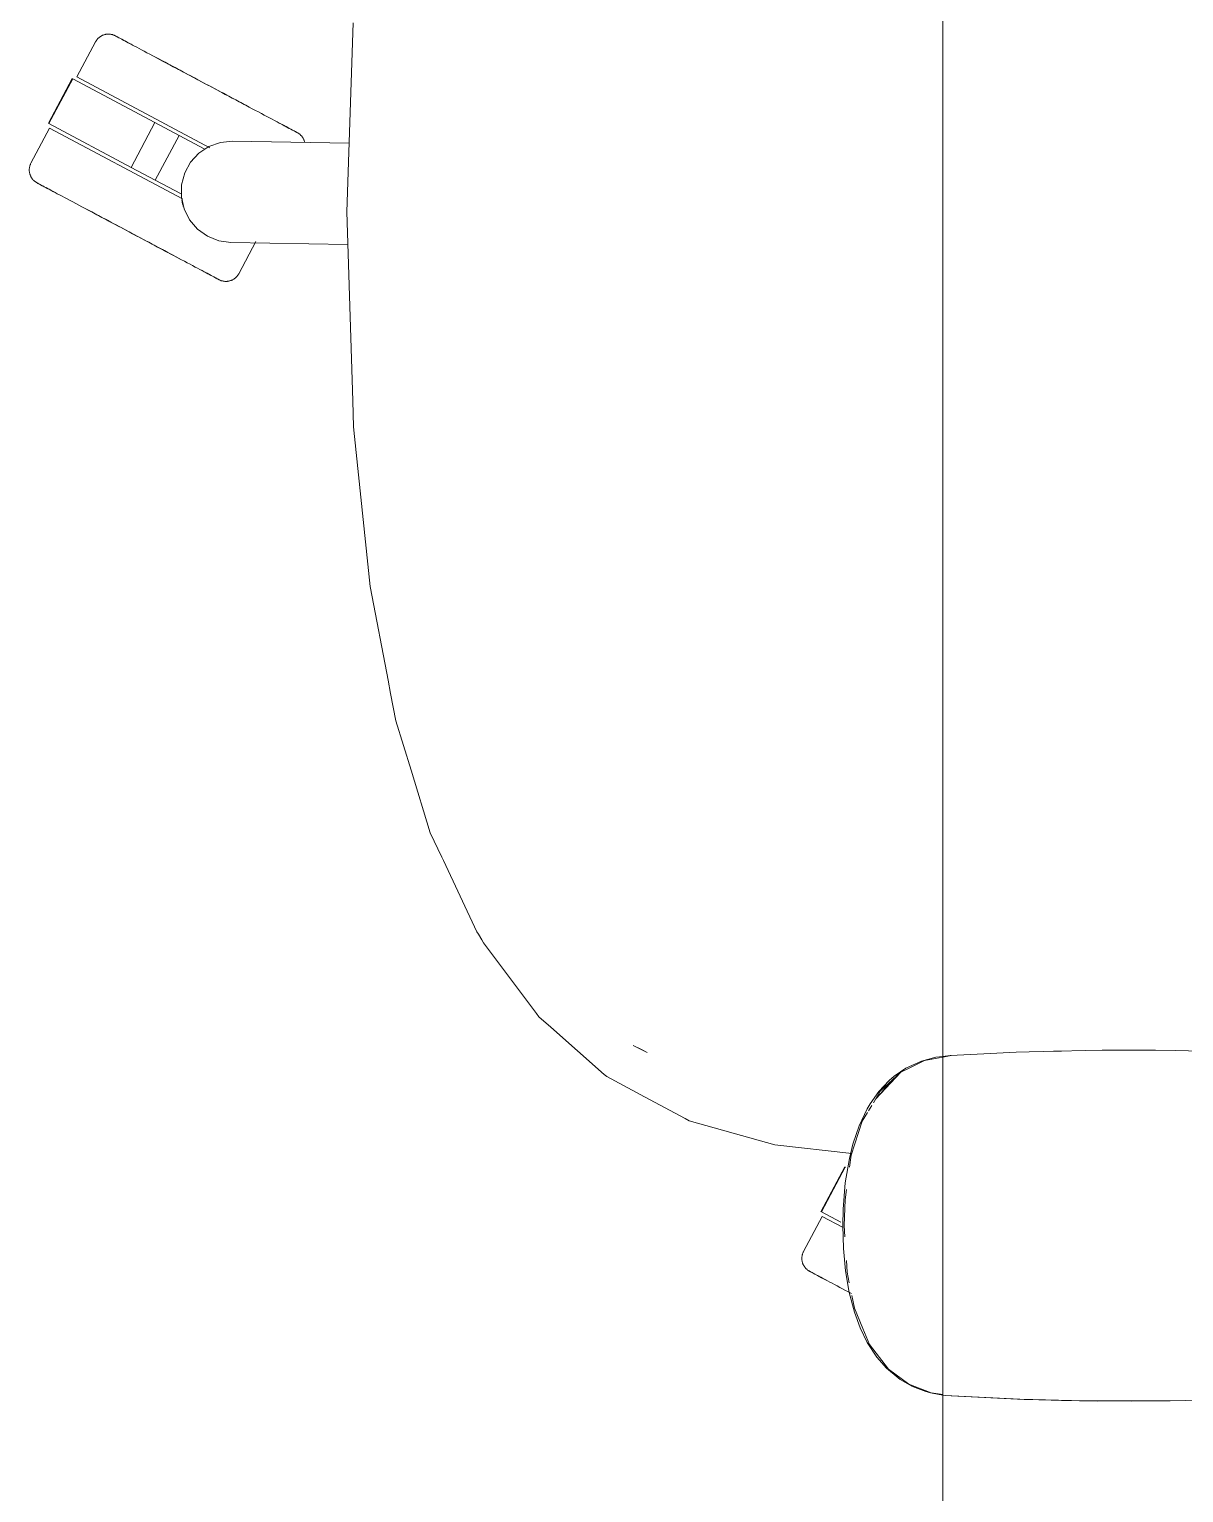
# Model space of a CAD drawing. Header units: millimetres. Extents: x 155927 to 295199, y -4084 to 97293.
# Drawn here: x 176228.6 to 176547.4, y 10073.4 to 10477.5 of the extents above; entities that cross this region are included whole.
import ezdxf

# ---------------------------------------------------------------- set-up
doc = ezdxf.new("R2010")
doc.units = ezdxf.units.MM
doc.header["$MEASUREMENT"] = 0
doc.layers.add('G-IMPT', color=8, linetype='CONTINUOUS', lineweight=9)
doc.layers.add('I-FURN', color=8, linetype='CONTINUOUS', lineweight=9)

msp = doc.modelspace()

# ---------------------------------------------------------------- linework, layer by layer
at = {"layer": 'G-IMPT'}
for p, q in [((176318, 10479.32), (176316.29, 10427.14)), ((176316.29, 10427.14), (176317.91, 10374.97)), ((176317.91, 10374.97), (176318.13, 10367.71)), ((176318.87, 10360.65), (176318.13, 10367.71)), ((176322.69, 10323.65), (176318.87, 10360.65)), ((176322.69, 10323.65), (176322.78, 10323.19)), ((176327.64, 10297.81), (176322.78, 10323.19)), ((176327.64, 10297.81), (176328.35, 10294.15)), ((176329.81, 10286.55), (176328.35, 10294.15)), ((176334, 10272.94), (176329.81, 10286.55)), ((176339.32, 10255.67), (176334, 10272.94)), ((176339.32, 10255.67), (176342.51, 10248.9)), ((176342.94, 10247.98), (176342.51, 10248.9)), ((176352.21, 10228.34), (176342.94, 10247.98)), ((176352.21, 10228.34), (176352.63, 10227.63)), ((176353.57, 10226.06), (176352.63, 10227.63)), ((176354.03, 10225.29), (176353.57, 10226.06)), ((176354.03, 10225.29), (176368.6, 10205.79)), ((176368.6, 10205.79), (176369.33, 10204.82)), ((176372.59, 10201.95), (176369.33, 10204.82)), ((176372.59, 10201.95), (176387.37, 10188.93)), ((176395.34, 10196.96), (176399.23, 10195)), ((176395.34, 10196.96), (176397.64, 10195.78)), ((176397.64, 10195.78), (176399.23, 10195)), ((176470.62, 10190.62), (176474.95, 10192.6)), ((176471.53, 10190.7), (176475.79, 10192.8)), ((176478.9, 10193.67), (176474.95, 10192.6)), ((176475.79, 10192.8), (176480.83, 10193.74)), ((176480.83, 10193.91), (176478.9, 10193.67)), ((176480.83, 10193.74), (176483.13, 10194.17)), ((176482.91, 10194.17), (176480.83, 10193.91)), ((176488.57, 10194.45), (176482.91, 10194.17)), ((176488.57, 10194.45), (176501.13, 10195.07)), ((176504.68, 10195.19), (176501.13, 10195.07)), ((176520.35, 10195.57), (176504.68, 10195.19)), ((176508.72, 10195.28), (176511.4, 10195.39)), ((176513.62, 10195.39), (176511.4, 10195.39)), ((176520.35, 10195.57), (176524.86, 10195.62)), ((176524.86, 10195.62), (176539.57, 10195.61)), ((176545.04, 10195.54), (176539.57, 10195.61)), ((176545.04, 10195.54), (176557.35, 10195.25)), ((176387.37, 10188.93), (176388.04, 10188.35)), ((176398.47, 10182.76), (176388.04, 10188.35)), ((176462.39, 10182.2), (176469.29, 10189.59)), ((176463.58, 10184.29), (176469.29, 10189.59)), ((176466.08, 10187.28), (176467.4, 10188.41)), ((176469.29, 10189.59), (176466.88, 10187.36)), ((176470.62, 10190.62), (176467.4, 10188.41)), ((176471.53, 10190.7), (176469.29, 10189.59)), ((176463.21, 10184.23), (176460.77, 10180.78)), ((176461.7, 10181.13), (176463.58, 10184.29)), ((176466.08, 10187.28), (176463.21, 10184.23)), ((176463.8, 10183.82), (176466.88, 10187.36)), ((176409.71, 10176.75), (176398.47, 10182.76)), ((176459.96, 10179.4), (176460.77, 10180.78)), ((176460.37, 10178.91), (176461.23, 10180.35)), ((176462.39, 10182.2), (176463.67, 10183.67)), ((176410.82, 10176.16), (176409.71, 10176.75)), ((176432.17, 10170.15), (176410.82, 10176.16)), ((176455.59, 10166.59), (176458.62, 10175.99)), ((176457.76, 10174.77), (176459.96, 10179.4)), ((176458.62, 10175.99), (176460.09, 10178.44)), ((176456.02, 10169.68), (176457.76, 10174.77)), ((176432.17, 10170.15), (176434.43, 10169.51)), ((176455.71, 10167.1), (176434.43, 10169.51)), ((176456.02, 10169.68), (176455.04, 10165.75)), ((176455.04, 10165.75), (176453.92, 10158.99)), ((176455.13, 10163.3), (176455.59, 10166.59)), ((176453.35, 10151.68), (176453.92, 10158.99)), ((176453.86, 10154.33), (176454.26, 10157.12)), ((176453.35, 10151.68), (176453.26, 10147.17)), ((176453.86, 10154.33), (176453.63, 10147.17)), ((176453.26, 10147.17), (176453.44, 10140.83)), ((176453.82, 10144.06), (176453.63, 10147.17)), ((176454, 10134.68), (176453.44, 10140.83)), ((176454.42, 10134.34), (176454.22, 10137.55)), ((176454, 10134.68), (176455, 10128.75)), ((176455.03, 10131.36), (176454.42, 10134.34)), ((176456.43, 10123.27), (176455, 10128.75)), ((176456.46, 10124.38), (176455.75, 10127.85)), ((176456.43, 10123.27), (176458.02, 10118.93)), ((176456.46, 10124.38), (176458.79, 10118.76)), ((176460, 10114.86), (176458.02, 10118.93)), ((176460.63, 10114.36), (176458.79, 10118.76)), ((176460, 10114.86), (176462.66, 10110.81)), ((176465.84, 10107.58), (176460.63, 10114.36)), ((176462.66, 10110.81), (176465.32, 10107.77)), ((176469.06, 10104.7), (176465.32, 10107.77)), ((176471.47, 10103.41), (176465.84, 10107.58)), ((176472.5, 10102.74), (176469.06, 10104.7)), ((176477.66, 10101), (176471.47, 10103.41)), ((176472.5, 10102.74), (176476.14, 10101.35)), ((176477.49, 10100.98), (176476.14, 10101.35)), ((176477.49, 10100.98), (176479.88, 10100.53)), ((176477.66, 10101), (176480.83, 10100.52)), ((176481.53, 10100.28), (176479.88, 10100.53)), ((176502.1, 10099.23), (176481.53, 10100.28)), ((176503.31, 10099.19), (176481.53, 10100.28)), ((176481.53, 10100.28), (176483.13, 10100.17)), ((176503.31, 10099.19), (176483.13, 10100.17)), ((176523.5, 10098.73), (176502.1, 10099.23)), ((176513.66, 10098.89), (176502.1, 10099.23)), ((176502.1, 10099.23), (176503.31, 10099.19)), ((176523.5, 10098.73), (176503.31, 10099.19)), ((176543.68, 10098.77), (176513.66, 10098.89)), ((176523.5, 10098.73), (176513.66, 10098.89)), ((176513.66, 10098.89), (176532.89, 10098.69)), ((176521.46, 10098.75), (176519.55, 10098.82)), ((176523.5, 10098.77), (176521.46, 10098.75)), ((176543.68, 10098.77), (176523.5, 10098.73)), ((176543.68, 10098.77), (176532.89, 10098.69)), ((176543.68, 10098.77), (176552.1, 10098.94))]:
    msp.add_line(p, q, dxfattribs=at)
at = {"layer": 'I-FURN'}
for p, q in [((176480.83, 9382.71), (176480.83, 10982.71)), ((176480.83, 10982.71), (176480.83, 9382.71)), ((176247.29, 10474.73), (176247.39, 10474.86)), ((176247.39, 10474.86), (176247.5, 10474.97)), ((176247.5, 10474.97), (176247.62, 10475.09)), ((176247.62, 10475.09), (176247.74, 10475.2)), ((176247.74, 10475.2), (176247.86, 10475.3)), ((176247.86, 10475.3), (176247.99, 10475.4)), ((176247.99, 10475.4), (176248.12, 10475.49)), ((176248.12, 10475.49), (176248.25, 10475.58)), ((176248.25, 10475.58), (176248.39, 10475.67)), ((176248.39, 10475.67), (176248.53, 10475.74)), ((176248.53, 10475.74), (176248.68, 10475.81)), ((176248.68, 10475.81), (176248.82, 10475.88)), ((176248.82, 10475.88), (176248.97, 10475.94)), ((176248.97, 10475.94), (176249.12, 10475.99)), ((176249.12, 10475.99), (176249.28, 10476.04)), ((176249.28, 10476.04), (176249.43, 10476.08)), ((176249.43, 10476.08), (176249.59, 10476.12)), ((176249.59, 10476.12), (176249.75, 10476.15)), ((176249.75, 10476.15), (176249.91, 10476.17)), ((176249.91, 10476.17), (176250.07, 10476.19)), ((176250.07, 10476.19), (176250.23, 10476.2)), ((176250.23, 10476.2), (176250.39, 10476.2)), ((176250.39, 10476.2), (176250.55, 10476.2)), ((176250.55, 10476.2), (176250.71, 10476.19)), ((176250.71, 10476.19), (176250.87, 10476.17)), ((176250.87, 10476.17), (176251.03, 10476.15)), ((176251.03, 10476.15), (176251.19, 10476.12)), ((176251.19, 10476.12), (176251.35, 10476.09)), ((176251.35, 10476.09), (176251.51, 10476.05)), ((176251.51, 10476.05), (176251.66, 10476)), ((176251.66, 10476), (176251.81, 10475.95)), ((176251.81, 10475.95), (176251.96, 10475.89)), ((176251.96, 10475.89), (176252.11, 10475.82)), ((176252.11, 10475.82), (176252.25, 10475.75)), ((176252.25, 10475.75), (176252.29, 10475.73)), ((176252.29, 10475.73), (176252.31, 10475.72)), ((176252.3, 10475.73), (176252.29, 10475.73)), ((176252.34, 10475.7), (176252.3, 10475.73)), ((176252.31, 10475.72), (176252.37, 10475.69)), ((176252.42, 10475.66), (176252.34, 10475.7)), ((176252.37, 10475.69), (176252.47, 10475.63)), ((176252.54, 10475.6), (176252.42, 10475.66)), ((176252.47, 10475.63), (176252.61, 10475.56)), ((176252.71, 10475.51), (176252.54, 10475.6)), ((176252.61, 10475.56), (176252.79, 10475.46)), ((176252.91, 10475.4), (176252.71, 10475.51)), ((176252.79, 10475.46), (176253.01, 10475.35)), ((176253.15, 10475.28), (176252.91, 10475.4)), ((176253.01, 10475.35), (176253.27, 10475.21)), ((176253.43, 10475.13), (176253.15, 10475.28)), ((176253.27, 10475.21), (176253.57, 10475.05)), ((176253.74, 10474.96), (176253.43, 10475.13)), ((176253.57, 10475.05), (176253.9, 10474.87)), ((176254.1, 10474.77), (176253.74, 10474.96)), ((176253.9, 10474.87), (176254.28, 10474.68)), ((176246.84, 10474.06), (176241.69, 10464.38)), ((176246.84, 10474.06), (176246.92, 10474.2)), ((176246.92, 10474.2), (176247, 10474.34)), ((176247, 10474.34), (176247.09, 10474.48)), ((176247.09, 10474.48), (176247.19, 10474.61)), ((176247.19, 10474.61), (176247.29, 10474.73)), ((176254.49, 10474.56), (176254.1, 10474.77)), ((176254.28, 10474.68), (176254.69, 10474.46)), ((176254.92, 10474.33), (176254.49, 10474.56)), ((176254.69, 10474.46), (176255.13, 10474.22)), ((176255.39, 10474.08), (176254.92, 10474.33)), ((176255.13, 10474.22), (176255.61, 10473.96)), ((176255.89, 10473.82), (176255.39, 10474.08)), ((176255.61, 10473.96), (176256.13, 10473.69)), ((176256.43, 10473.53), (176255.89, 10473.82)), ((176256.13, 10473.69), (176256.68, 10473.4)), ((176256.99, 10473.23), (176256.43, 10473.53)), ((176256.68, 10473.4), (176257.27, 10473.09)), ((176257.6, 10472.91), (176256.99, 10473.23)), ((176258.23, 10472.57), (176257.6, 10472.91)), ((176258.89, 10472.22), (176258.23, 10472.57)), ((176259.59, 10471.85), (176258.89, 10472.22)), ((176260.31, 10471.47), (176259.59, 10471.85)), ((176261.06, 10471.07), (176260.31, 10471.47)), ((176261.84, 10470.66), (176261.06, 10471.07)), ((176262.64, 10470.23), (176261.84, 10470.66)), ((176263.46, 10469.79), (176262.64, 10470.23)), ((176263.01, 10470.03), (176263.85, 10469.59)), ((176264.31, 10469.34), (176263.46, 10469.79)), ((176263.85, 10469.59), (176264.7, 10469.13)), ((176265.18, 10468.88), (176264.31, 10469.34)), ((176264.7, 10469.13), (176265.58, 10468.66)), ((176266.06, 10468.41), (176265.18, 10468.88)), ((176265.58, 10468.66), (176266.48, 10468.19)), ((176266.97, 10467.93), (176266.06, 10468.41)), ((176266.48, 10468.19), (176267.39, 10467.7)), ((176267.89, 10467.44), (176266.97, 10467.93)), ((176267.39, 10467.7), (176268.32, 10467.21)), ((176268.83, 10466.94), (176267.89, 10467.44)), ((176268.32, 10467.21), (176269.27, 10466.71)), ((176269.78, 10466.43), (176268.83, 10466.94)), ((176269.27, 10466.71), (176270.22, 10466.2)), ((176240.4, 10463.93), (176233.83, 10451.57)), ((176234, 10451.48), (176240.57, 10463.84)), ((176240.57, 10463.84), (176263.28, 10451.77)), ((176278.44, 10444.84), (176241.69, 10464.38)), ((176270.74, 10465.92), (176269.78, 10466.43)), ((176270.22, 10466.2), (176271.19, 10465.68)), ((176271.72, 10465.4), (176270.74, 10465.92)), ((176271.19, 10465.68), (176272.17, 10465.16)), ((176272.7, 10464.88), (176271.72, 10465.4)), ((176272.17, 10465.16), (176273.16, 10464.64)), ((176273.69, 10464.35), (176272.7, 10464.88)), ((176273.16, 10464.64), (176274.15, 10464.11)), ((176274.69, 10463.82), (176273.69, 10464.35)), ((176274.15, 10464.11), (176275.15, 10463.58)), ((176275.69, 10463.29), (176274.69, 10463.82)), ((176275.15, 10463.58), (176276.15, 10463.04)), ((176276.7, 10462.75), (176275.69, 10463.29)), ((176276.15, 10463.04), (176277.16, 10462.51)), ((176277.7, 10462.22), (176276.7, 10462.75)), ((176277.16, 10462.51), (176278.16, 10461.97)), ((176278.71, 10461.69), (176277.7, 10462.22)), ((176278.16, 10461.97), (176279.17, 10461.44)), ((176279.71, 10461.15), (176278.71, 10461.69)), ((176279.17, 10461.44), (176280.17, 10460.91)), ((176280.71, 10460.62), (176279.71, 10461.15)), ((176280.17, 10460.91), (176281.17, 10460.38)), ((176281.7, 10460.09), (176280.71, 10460.62)), ((176281.17, 10460.38), (176282.16, 10459.85)), ((176282.69, 10459.57), (176281.7, 10460.09)), ((176282.16, 10459.85), (176283.14, 10459.33)), ((176283.67, 10459.05), (176282.69, 10459.57)), ((176283.14, 10459.33), (176284.12, 10458.81)), ((176284.64, 10458.53), (176283.67, 10459.05)), ((176284.12, 10458.81), (176285.08, 10458.3)), ((176285.59, 10458.02), (176284.64, 10458.53)), ((176285.08, 10458.3), (176286.03, 10457.79)), ((176286.54, 10457.52), (176285.59, 10458.02)), ((176286.03, 10457.79), (176286.97, 10457.29)), ((176287.47, 10457.03), (176286.54, 10457.52)), ((176286.97, 10457.29), (176287.89, 10456.8)), ((176288.38, 10456.54), (176287.47, 10457.03)), ((176287.89, 10456.8), (176288.8, 10456.32)), ((176289.28, 10456.06), (176288.38, 10456.54)), ((176290.15, 10455.6), (176289.28, 10456.06)), ((176291.01, 10455.14), (176290.15, 10455.6)), ((176291.85, 10454.7), (176291.01, 10455.14)), ((176292.66, 10454.27), (176291.85, 10454.7)), ((176256.7, 10439.41), (176234, 10451.48)), ((176256.7, 10439.41), (176263.28, 10451.77)), ((176263.28, 10451.77), (176269.92, 10448.24)), ((176293.45, 10453.85), (176292.66, 10454.27)), ((176294.21, 10453.44), (176293.45, 10453.85)), ((176294.94, 10453.05), (176294.21, 10453.44)), ((176295.65, 10452.68), (176294.94, 10453.05)), ((176296.33, 10452.32), (176295.65, 10452.68)), ((176296.98, 10451.97), (176296.33, 10452.32)), ((176297.59, 10451.64), (176296.98, 10451.97)), ((176298.18, 10451.33), (176297.59, 10451.64)), ((176297.86, 10451.5), (176298.43, 10451.2)), ((176298.73, 10451.04), (176298.18, 10451.33)), ((176298.43, 10451.2), (176298.97, 10450.91)), ((176299.24, 10450.77), (176298.73, 10451.04)), ((176298.97, 10450.91), (176299.47, 10450.65)), ((176299.73, 10450.51), (176299.24, 10450.77)), ((176299.47, 10450.65), (176299.94, 10450.4)), ((176234.18, 10450.25), (176229.03, 10440.57)), ((176270.9, 10430.73), (176234.18, 10450.25)), ((176263.35, 10435.88), (176269.92, 10448.24)), ((176269.92, 10448.24), (176277.06, 10444.44)), ((176281.37, 10446.31), (176284.72, 10446.66)), ((176284.72, 10446.66), (176316.91, 10446.09)), ((176300.17, 10450.27), (176299.73, 10450.51)), ((176299.94, 10450.4), (176300.37, 10450.17)), ((176300.58, 10450.05), (176300.17, 10450.27)), ((176300.37, 10450.17), (176300.76, 10449.96)), ((176300.96, 10449.86), (176300.58, 10450.05)), ((176300.76, 10449.96), (176301.11, 10449.77)), ((176301.29, 10449.68), (176300.96, 10449.86)), ((176301.11, 10449.77), (176301.43, 10449.6)), ((176301.59, 10449.52), (176301.29, 10449.68)), ((176301.43, 10449.6), (176301.71, 10449.45)), ((176301.85, 10449.38), (176301.59, 10449.52)), ((176301.71, 10449.45), (176301.95, 10449.33)), ((176302.07, 10449.27), (176301.85, 10449.38)), ((176301.95, 10449.33), (176302.15, 10449.22)), ((176302.25, 10449.17), (176302.07, 10449.27)), ((176302.15, 10449.22), (176302.32, 10449.13)), ((176302.39, 10449.1), (176302.25, 10449.17)), ((176302.32, 10449.13), (176302.44, 10449.07)), ((176302.49, 10449.04), (176302.39, 10449.1)), ((176302.44, 10449.07), (176302.52, 10449.02)), ((176302.55, 10449.01), (176302.49, 10449.04)), ((176302.52, 10449.02), (176302.56, 10449)), ((176302.57, 10449), (176302.55, 10449.01)), ((176302.56, 10449), (176302.57, 10449)), ((176302.57, 10449), (176302.71, 10448.92)), ((176302.71, 10448.92), (176302.85, 10448.84)), ((176302.85, 10448.84), (176302.98, 10448.75)), ((176302.98, 10448.75), (176303.11, 10448.65)), ((176303.11, 10448.65), (176303.24, 10448.55)), ((176303.24, 10448.55), (176303.36, 10448.45)), ((176303.36, 10448.45), (176303.48, 10448.34)), ((176303.48, 10448.34), (176303.59, 10448.22)), ((176303.59, 10448.22), (176303.7, 10448.1)), ((176303.7, 10448.1), (176303.8, 10447.98)), ((176303.8, 10447.98), (176303.9, 10447.85)), ((176303.9, 10447.85), (176304, 10447.72)), ((176304, 10447.72), (176304.08, 10447.59)), ((176304.08, 10447.59), (176304.17, 10447.45)), ((176304.17, 10447.45), (176304.25, 10447.31)), ((176304.25, 10447.31), (176304.32, 10447.16)), ((176304.32, 10447.16), (176304.38, 10447.02)), ((176304.38, 10447.02), (176304.44, 10446.87)), ((176304.44, 10446.87), (176304.5, 10446.72)), ((176304.5, 10446.72), (176304.55, 10446.56)), ((176304.55, 10446.56), (176304.59, 10446.41)), ((176273.1, 10440.81), (176275.38, 10443.3)), ((176275.38, 10443.3), (176278.19, 10445.17)), ((176278.19, 10445.17), (176281.37, 10446.31)), ((176304.59, 10446.41), (176304.62, 10446.25)), ((176228.56, 10438.83), (176228.57, 10438.99)), ((176228.56, 10438.66), (176228.56, 10438.83)), ((176228.56, 10438.5), (176228.56, 10438.66)), ((176228.57, 10438.34), (176228.56, 10438.5)), ((176228.57, 10438.99), (176228.59, 10439.15)), ((176228.59, 10439.15), (176228.61, 10439.31)), ((176228.61, 10439.31), (176228.64, 10439.47)), ((176228.64, 10439.47), (176228.67, 10439.62)), ((176228.67, 10439.62), (176228.71, 10439.78)), ((176228.71, 10439.78), (176228.76, 10439.93)), ((176228.76, 10439.93), (176228.81, 10440.09)), ((176228.81, 10440.09), (176228.87, 10440.23)), ((176228.87, 10440.23), (176228.94, 10440.38)), ((176228.94, 10440.38), (176229.01, 10440.53)), ((176229.01, 10440.53), (176229.03, 10440.57)), ((176263.35, 10435.88), (176256.7, 10439.41)), ((176271.48, 10437.85), (176273.1, 10440.81)), ((176228.59, 10438.18), (176228.57, 10438.34)), ((176228.61, 10438.02), (176228.59, 10438.18)), ((176228.64, 10437.86), (176228.61, 10438.02)), ((176228.68, 10437.71), (176228.64, 10437.86)), ((176228.72, 10437.55), (176228.68, 10437.71)), ((176228.77, 10437.4), (176228.72, 10437.55)), ((176228.82, 10437.25), (176228.77, 10437.4)), ((176228.88, 10437.1), (176228.82, 10437.25)), ((176228.95, 10436.95), (176228.88, 10437.1)), ((176229.02, 10436.8), (176228.95, 10436.95)), ((176229.1, 10436.66), (176229.02, 10436.8)), ((176229.18, 10436.53), (176229.1, 10436.66)), ((176229.27, 10436.39), (176229.18, 10436.53)), ((176229.36, 10436.26), (176229.27, 10436.39)), ((176229.46, 10436.13), (176229.36, 10436.26)), ((176229.56, 10436.01), (176229.46, 10436.13)), ((176229.67, 10435.89), (176229.56, 10436.01)), ((176229.79, 10435.78), (176229.67, 10435.89)), ((176229.9, 10435.67), (176229.79, 10435.78)), ((176230.03, 10435.56), (176229.9, 10435.67)), ((176230.15, 10435.46), (176230.03, 10435.56)), ((176230.28, 10435.37), (176230.15, 10435.46)), ((176230.42, 10435.28), (176230.28, 10435.37)), ((176230.56, 10435.19), (176230.42, 10435.28)), ((176230.7, 10435.11), (176230.56, 10435.19)), ((176230.74, 10435.09), (176230.7, 10435.11)), ((176230.7, 10435.11), (176230.7, 10435.11)), ((176230.7, 10435.11), (176230.72, 10435.1)), ((176230.72, 10435.1), (176230.78, 10435.07)), ((176230.83, 10435.05), (176230.74, 10435.09)), ((176230.78, 10435.07), (176230.88, 10435.02)), ((176230.95, 10434.98), (176230.83, 10435.05)), ((176230.88, 10435.02), (176231.02, 10434.94)), ((176231.11, 10434.89), (176230.95, 10434.98)), ((176231.02, 10434.94), (176231.2, 10434.85)), ((176231.31, 10434.79), (176231.11, 10434.89)), ((176231.2, 10434.85), (176231.42, 10434.73)), ((176231.55, 10434.66), (176231.31, 10434.79)), ((176231.42, 10434.73), (176231.68, 10434.59)), ((176231.83, 10434.51), (176231.55, 10434.66)), ((176231.68, 10434.59), (176231.97, 10434.44)), ((176232.15, 10434.34), (176231.83, 10434.51)), ((176231.97, 10434.44), (176232.31, 10434.26)), ((176270.49, 10432.08), (176263.35, 10435.88)), ((176270.56, 10431.22), (176270.62, 10434.59)), ((176270.62, 10434.59), (176271.48, 10437.85)), ((176232.5, 10434.15), (176232.15, 10434.34)), ((176232.31, 10434.26), (176232.68, 10434.06)), ((176232.9, 10433.94), (176232.5, 10434.15)), ((176232.68, 10434.06), (176233.09, 10433.84)), ((176233.33, 10433.72), (176232.9, 10433.94)), ((176233.09, 10433.84), (176233.54, 10433.6)), ((176233.79, 10433.47), (176233.33, 10433.72)), ((176233.54, 10433.6), (176234.02, 10433.35)), ((176234.29, 10433.2), (176233.79, 10433.47)), ((176234.02, 10433.35), (176234.54, 10433.07)), ((176234.83, 10432.92), (176234.29, 10433.2)), ((176234.54, 10433.07), (176235.09, 10432.78)), ((176235.4, 10432.61), (176234.83, 10432.92)), ((176235.09, 10432.78), (176235.67, 10432.47)), ((176235.67, 10432.47), (176236.29, 10432.14)), ((176236.29, 10432.14), (176236.94, 10431.8)), ((176236.94, 10431.8), (176237.61, 10431.44)), ((176237.61, 10431.44), (176238.32, 10431.06)), ((176238.32, 10431.06), (176239.06, 10430.67)), ((176239.06, 10430.67), (176239.82, 10430.27)), ((176271.31, 10427.93), (176270.56, 10431.22)), ((176239.82, 10430.27), (176240.61, 10429.85)), ((176240.61, 10429.85), (176241.42, 10429.41)), ((176241.42, 10429.41), (176242.25, 10428.97)), ((176242.25, 10428.97), (176243.11, 10428.52)), ((176243.11, 10428.52), (176243.99, 10428.05)), ((176243.99, 10428.05), (176244.88, 10427.57)), ((176245.37, 10427.31), (176244.47, 10427.79)), ((176244.88, 10427.57), (176245.8, 10427.09)), ((176246.3, 10426.82), (176245.37, 10427.31)), ((176245.8, 10427.09), (176246.73, 10426.59)), ((176247.23, 10426.32), (176246.3, 10426.82)), ((176246.73, 10426.59), (176247.67, 10426.09)), ((176248.18, 10425.82), (176247.23, 10426.32)), ((176272.82, 10424.92), (176271.31, 10427.93)), ((176247.67, 10426.09), (176248.63, 10425.58)), ((176249.15, 10425.3), (176248.18, 10425.82)), ((176248.63, 10425.58), (176249.6, 10425.07)), ((176250.12, 10424.79), (176249.15, 10425.3)), ((176249.6, 10425.07), (176250.57, 10424.55)), ((176251.11, 10424.26), (176250.12, 10424.79)), ((176250.57, 10424.55), (176251.56, 10424.02)), ((176252.1, 10423.74), (176251.11, 10424.26)), ((176251.56, 10424.02), (176252.56, 10423.49)), ((176253.09, 10423.21), (176252.1, 10423.74)), ((176252.56, 10423.49), (176253.55, 10422.96)), ((176254.1, 10422.67), (176253.09, 10423.21)), ((176253.55, 10422.96), (176254.56, 10422.43)), ((176255.1, 10422.14), (176254.1, 10422.67)), ((176254.56, 10422.43), (176255.56, 10421.89)), ((176275.02, 10422.35), (176272.82, 10424.92)), ((176277.76, 10420.39), (176275.02, 10422.35)), ((176256.11, 10421.6), (176255.1, 10422.14)), ((176255.56, 10421.89), (176256.57, 10421.36)), ((176257.11, 10421.07), (176256.11, 10421.6)), ((176256.57, 10421.36), (176257.57, 10420.82)), ((176258.11, 10420.54), (176257.11, 10421.07)), ((176257.57, 10420.82), (176258.57, 10420.29)), ((176259.11, 10420.01), (176258.11, 10420.54)), ((176258.57, 10420.29), (176259.57, 10419.76)), ((176260.11, 10419.48), (176259.11, 10420.01)), ((176259.57, 10419.76), (176260.56, 10419.24)), ((176261.09, 10418.95), (176260.11, 10419.48)), ((176260.56, 10419.24), (176261.55, 10418.71)), ((176262.07, 10418.43), (176261.09, 10418.95)), ((176261.55, 10418.71), (176262.52, 10418.19)), ((176263.04, 10417.92), (176262.07, 10418.43)), ((176280.89, 10419.14), (176277.76, 10420.39)), ((176284.23, 10418.67), (176280.89, 10419.14)), ((176316.57, 10418.11), (176284.23, 10418.67)), ((176286.42, 10410.05), (176291.12, 10418.89)), ((176262.52, 10418.19), (176263.48, 10417.68)), ((176264, 10417.41), (176263.04, 10417.92)), ((176263.48, 10417.68), (176264.43, 10417.18)), ((176264.94, 10416.91), (176264, 10417.41)), ((176264.43, 10417.18), (176265.37, 10416.68)), ((176265.87, 10416.41), (176264.94, 10416.91)), ((176265.37, 10416.68), (176266.29, 10416.19)), ((176266.79, 10415.93), (176265.87, 10416.41)), ((176266.29, 10416.19), (176267.2, 10415.71)), ((176267.68, 10415.45), (176266.79, 10415.93)), ((176267.2, 10415.71), (176268.09, 10415.23)), ((176268.56, 10414.98), (176267.68, 10415.45)), ((176268.09, 10415.23), (176268.96, 10414.77)), ((176269.42, 10414.53), (176268.56, 10414.98)), ((176268.96, 10414.77), (176269.8, 10414.32)), ((176270.25, 10414.08), (176269.42, 10414.53)), ((176269.8, 10414.32), (176270.63, 10413.88)), ((176270.63, 10413.88), (176271.43, 10413.46)), ((176271.43, 10413.46), (176272.2, 10413.04)), ((176272.2, 10413.04), (176272.95, 10412.65)), ((176272.95, 10412.65), (176273.68, 10412.26)), ((176273.68, 10412.26), (176274.37, 10411.89)), ((176274.37, 10411.89), (176275.03, 10411.54)), ((176275.03, 10411.54), (176275.67, 10411.2)), ((176275.67, 10411.2), (176276.27, 10410.88)), ((176276.58, 10410.72), (176276, 10411.03)), ((176276.27, 10410.88), (176276.84, 10410.58)), ((176277.13, 10410.42), (176276.58, 10410.72)), ((176276.84, 10410.58), (176277.37, 10410.3)), ((176277.65, 10410.15), (176277.13, 10410.42)), ((176277.37, 10410.3), (176277.87, 10410.03)), ((176278.13, 10409.89), (176277.65, 10410.15)), ((176277.87, 10410.03), (176278.34, 10409.78)), ((176278.58, 10409.66), (176278.13, 10409.89)), ((176278.34, 10409.78), (176278.77, 10409.55)), ((176278.99, 10409.44), (176278.58, 10409.66)), ((176278.77, 10409.55), (176279.16, 10409.34)), ((176279.36, 10409.24), (176278.99, 10409.44)), ((176279.16, 10409.34), (176279.52, 10409.16)), ((176279.7, 10409.06), (176279.36, 10409.24)), ((176279.52, 10409.16), (176279.84, 10408.99)), ((176279.99, 10408.9), (176279.7, 10409.06)), ((176279.84, 10408.99), (176280.12, 10408.84)), ((176280.25, 10408.77), (176279.99, 10408.9)), ((176280.12, 10408.84), (176280.36, 10408.71)), ((176280.47, 10408.65), (176280.25, 10408.77)), ((176280.36, 10408.71), (176280.56, 10408.6)), ((176280.65, 10408.55), (176280.47, 10408.65)), ((176280.56, 10408.6), (176280.72, 10408.52)), ((176280.79, 10408.48), (176280.65, 10408.55)), ((176280.72, 10408.52), (176280.84, 10408.45)), ((176280.89, 10408.43), (176280.79, 10408.48)), ((176280.84, 10408.45), (176280.92, 10408.41)), ((176280.95, 10408.39), (176280.89, 10408.43)), ((176280.92, 10408.41), (176280.97, 10408.39)), ((176280.97, 10408.38), (176280.95, 10408.39)), ((176280.97, 10408.39), (176280.97, 10408.38)), ((176281.01, 10408.36), (176280.97, 10408.38)), ((176281.15, 10408.29), (176281.01, 10408.36)), ((176281.3, 10408.23), (176281.15, 10408.29)), ((176281.45, 10408.17), (176281.3, 10408.23)), ((176281.6, 10408.11), (176281.45, 10408.17)), ((176281.76, 10408.07), (176281.6, 10408.11)), ((176281.91, 10408.03), (176281.76, 10408.07)), ((176282.07, 10407.99), (176281.91, 10408.03)), ((176282.23, 10407.96), (176282.07, 10407.99)), ((176282.39, 10407.94), (176282.23, 10407.96)), ((176282.55, 10407.92), (176282.39, 10407.94)), ((176282.71, 10407.91), (176282.55, 10407.92)), ((176282.87, 10407.91), (176282.71, 10407.91)), ((176283.03, 10407.92), (176282.87, 10407.91)), ((176283.19, 10407.93), (176283.03, 10407.92)), ((176283.35, 10407.94), (176283.19, 10407.93)), ((176283.51, 10407.96), (176283.35, 10407.94)), ((176283.67, 10407.99), (176283.51, 10407.96)), ((176283.83, 10408.03), (176283.67, 10407.99)), ((176283.99, 10408.07), (176283.83, 10408.03)), ((176284.14, 10408.12), (176283.99, 10408.07)), ((176284.29, 10408.17), (176284.14, 10408.12)), ((176284.44, 10408.23), (176284.29, 10408.17)), ((176284.59, 10408.3), (176284.44, 10408.23)), ((176284.73, 10408.37), (176284.59, 10408.3)), ((176284.87, 10408.45), (176284.73, 10408.37)), ((176285.01, 10408.53), (176284.87, 10408.45)), ((176285.15, 10408.62), (176285.01, 10408.53)), ((176285.28, 10408.71), (176285.15, 10408.62)), ((176285.4, 10408.81), (176285.28, 10408.71)), ((176285.53, 10408.92), (176285.4, 10408.81)), ((176285.65, 10409.03), (176285.53, 10408.92)), ((176285.76, 10409.14), (176285.65, 10409.03)), ((176285.87, 10409.26), (176285.76, 10409.14)), ((176285.97, 10409.38), (176285.87, 10409.26)), ((176286.07, 10409.51), (176285.97, 10409.38)), ((176286.17, 10409.64), (176286.07, 10409.51)), ((176286.26, 10409.77), (176286.17, 10409.64)), ((176286.34, 10409.91), (176286.26, 10409.77)), ((176286.42, 10410.05), (176286.34, 10409.91)), ((176453.76, 10163.39), (176447.18, 10151.03)), ((176447.35, 10150.94), (176453.93, 10163.3)), ((176453.93, 10163.3), (176454.02, 10163.25)), ((176447.54, 10149.71), (176442.39, 10140.02)), ((176452.65, 10148.12), (176447.35, 10150.94)), ((176453.17, 10146.71), (176447.54, 10149.71)), ((176442.07, 10139.23), (176442.12, 10139.39)), ((176442.12, 10139.39), (176442.17, 10139.54)), ((176442.17, 10139.54), (176442.23, 10139.69)), ((176442.23, 10139.69), (176442.3, 10139.84)), ((176442.3, 10139.84), (176442.37, 10139.98)), ((176442.37, 10139.98), (176442.39, 10140.02)), ((176441.92, 10138.28), (176441.93, 10138.44)), ((176441.92, 10138.12), (176441.92, 10138.28)), ((176441.92, 10137.96), (176441.92, 10138.12)), ((176441.93, 10137.8), (176441.92, 10137.96)), ((176441.93, 10138.44), (176441.95, 10138.6)), ((176441.95, 10137.64), (176441.93, 10137.8)), ((176441.95, 10138.6), (176441.97, 10138.76)), ((176441.97, 10137.48), (176441.95, 10137.64)), ((176441.97, 10138.76), (176442, 10138.92)), ((176442, 10137.32), (176441.97, 10137.48)), ((176442, 10138.92), (176442.03, 10139.08)), ((176442.03, 10137.16), (176442, 10137.32)), ((176442.03, 10139.08), (176442.07, 10139.23)), ((176442.08, 10137.01), (176442.03, 10137.16)), ((176442.12, 10136.85), (176442.08, 10137.01)), ((176442.18, 10136.7), (176442.12, 10136.85)), ((176442.24, 10136.55), (176442.18, 10136.7)), ((176442.3, 10136.4), (176442.24, 10136.55)), ((176442.38, 10136.26), (176442.3, 10136.4)), ((176442.45, 10136.12), (176442.38, 10136.26)), ((176442.54, 10135.98), (176442.45, 10136.12)), ((176442.63, 10135.85), (176442.54, 10135.98)), ((176442.72, 10135.71), (176442.63, 10135.85)), ((176442.82, 10135.59), (176442.72, 10135.71)), ((176442.92, 10135.46), (176442.82, 10135.59)), ((176443.03, 10135.35), (176442.92, 10135.46)), ((176443.15, 10135.23), (176443.03, 10135.35)), ((176443.26, 10135.12), (176443.15, 10135.23)), ((176443.39, 10135.02), (176443.26, 10135.12)), ((176443.51, 10134.92), (176443.39, 10135.02)), ((176443.64, 10134.82), (176443.51, 10134.92)), ((176443.78, 10134.73), (176443.64, 10134.82)), ((176443.91, 10134.65), (176443.78, 10134.73)), ((176444.06, 10134.57), (176443.91, 10134.65)), ((176444.1, 10134.54), (176444.06, 10134.57)), ((176444.06, 10134.57), (176444.06, 10134.57)), ((176444.06, 10134.57), (176444.08, 10134.56)), ((176444.08, 10134.56), (176444.14, 10134.53)), ((176444.19, 10134.5), (176444.1, 10134.54)), ((176444.14, 10134.53), (176444.24, 10134.47)), ((176444.31, 10134.44), (176444.19, 10134.5)), ((176444.24, 10134.47), (176444.38, 10134.4)), ((176444.47, 10134.35), (176444.31, 10134.44)), ((176444.38, 10134.4), (176444.56, 10134.3)), ((176444.67, 10134.24), (176444.47, 10134.35)), ((176444.56, 10134.3), (176444.78, 10134.19)), ((176444.91, 10134.11), (176444.67, 10134.24)), ((176444.78, 10134.19), (176445.03, 10134.05)), ((176445.19, 10133.97), (176444.91, 10134.11)), ((176445.03, 10134.05), (176445.33, 10133.89)), ((176445.51, 10133.8), (176445.19, 10133.97)), ((176445.33, 10133.89), (176445.67, 10133.71)), ((176445.86, 10133.61), (176445.51, 10133.8)), ((176445.67, 10133.71), (176446.04, 10133.51)), ((176446.26, 10133.4), (176445.86, 10133.61)), ((176446.04, 10133.51), (176446.45, 10133.3)), ((176446.69, 10133.17), (176446.26, 10133.4)), ((176446.45, 10133.3), (176446.9, 10133.06)), ((176447.15, 10132.92), (176446.69, 10133.17)), ((176446.9, 10133.06), (176447.38, 10132.8)), ((176447.65, 10132.66), (176447.15, 10132.92)), ((176447.38, 10132.8), (176447.9, 10132.53)), ((176448.19, 10132.37), (176447.65, 10132.66)), ((176447.9, 10132.53), (176448.45, 10132.23)), ((176448.76, 10132.07), (176448.19, 10132.37)), ((176448.45, 10132.23), (176449.03, 10131.92)), ((176449.03, 10131.92), (176449.65, 10131.6)), ((176449.65, 10131.6), (176450.29, 10131.25)), ((176450.29, 10131.25), (176450.97, 10130.89)), ((176450.97, 10130.89), (176451.68, 10130.52)), ((176451.68, 10130.52), (176452.41, 10130.12)), ((176452.41, 10130.12), (176453.18, 10129.72)), ((176453.18, 10129.72), (176453.96, 10129.3)), ((176453.96, 10129.3), (176454.78, 10128.87)), ((176454.78, 10128.87), (176455.61, 10128.43))]:
    msp.add_line(p, q, dxfattribs=at)
msp.add_arc((176284.29, 10432.67), 13.81, 192.3473, 197.336, dxfattribs=at)
msp.add_open_spline([(176270.97, 10429.02), (176270.85, 10429.45), (176270.78, 10429.88), (176270.72, 10430.32)], degree=3, dxfattribs=at)

doc.saveas('drawing.dxf')
